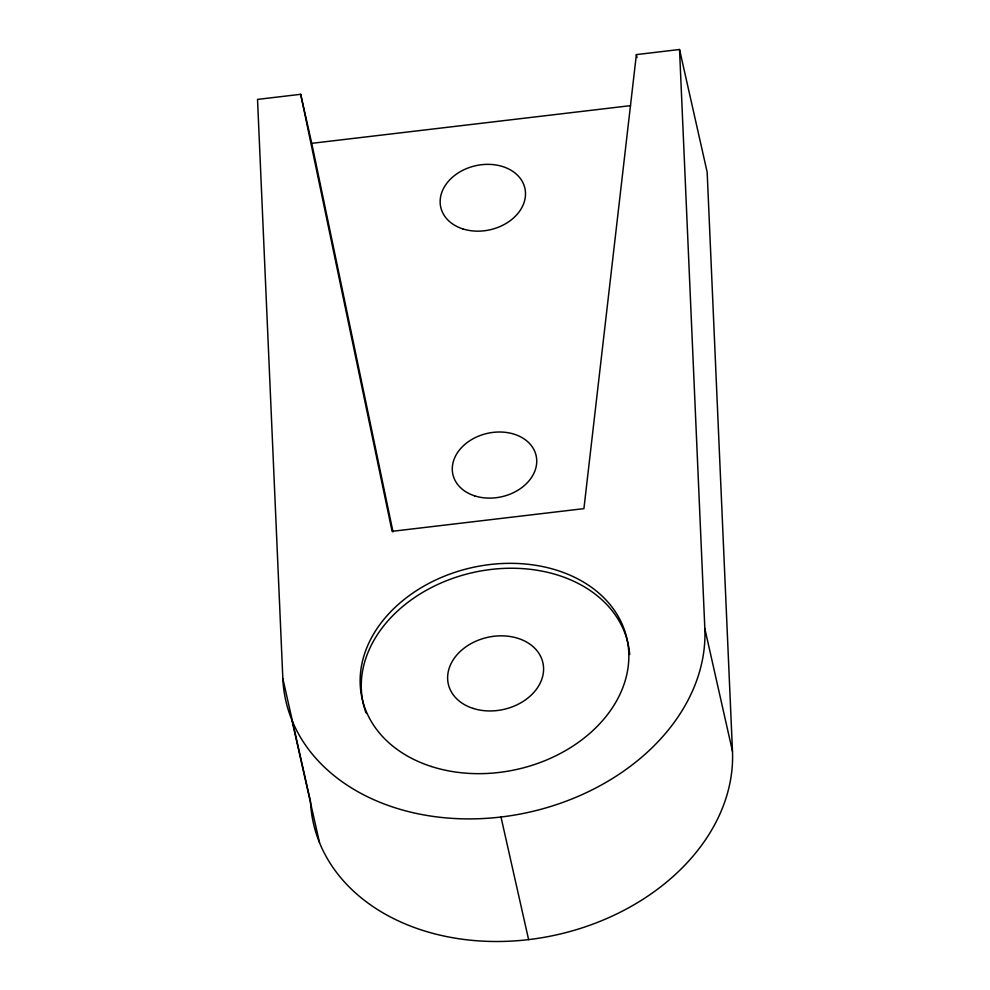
<?xml version="1.0" encoding="UTF-8"?>
<svg xmlns="http://www.w3.org/2000/svg" width="990" height="990" viewBox="0 0 990 990"><rect width="100%" height="100%" fill="white"/><g stroke="black" fill="none" stroke-linecap="round" stroke-linejoin="round"><path stroke-width="1.49" d="M636.372 54.599L583.914 508.637L392.089 531.333L300.688 94.298L257.524 99.408L282.843 678.596L310.464 801.195A213.296 162.434 -12.7 0 0 528.611 939.609A213.296 162.434 -12.7 0 0 732.476 751.299L707.157 172.099L679.536 49.5L636.372 54.599L637.04 57.581M300.688 94.298L311.739 143.34L630.556 105.645M679.536 49.5L704.843 628.687L732.476 751.299M282.843 678.596A213.296 162.434 -12.7 0 0 500.989 817.01L528.611 939.609M291.877 720.027L319.51 842.626M311.739 143.34L393.018 531.976M704.843 628.687A213.296 162.434 -12.7 0 1 500.989 817.01M366.003 712.85A135.741 103.368 -12.7 0 1 473.567 572.406A135.741 103.368 -12.7 0 1 629.689 654.526M473.022 708.382A48.473 36.915 -12.7 0 0 543.56 667.73A48.473 36.915 -12.7 0 0 470.213 644.082A48.473 36.915 -12.7 0 0 473.022 708.382M431.293 766.47A135.741 103.368 -12.7 0 0 628.774 652.62A135.741 103.368 -12.7 0 0 423.423 586.402A135.741 103.368 -12.7 0 0 431.293 766.47M462.751 228.876A43.115 32.831 -12.7 0 0 525.48 192.704A43.115 32.831 -12.7 0 0 460.251 171.678A43.115 32.831 -12.7 0 0 462.751 228.876M474.643 495.854A42.657 32.484 -12.7 0 0 536.716 460.078A42.657 32.484 -12.7 0 0 472.168 439.263A42.657 32.484 -12.7 0 0 474.643 495.854"/></g></svg>
